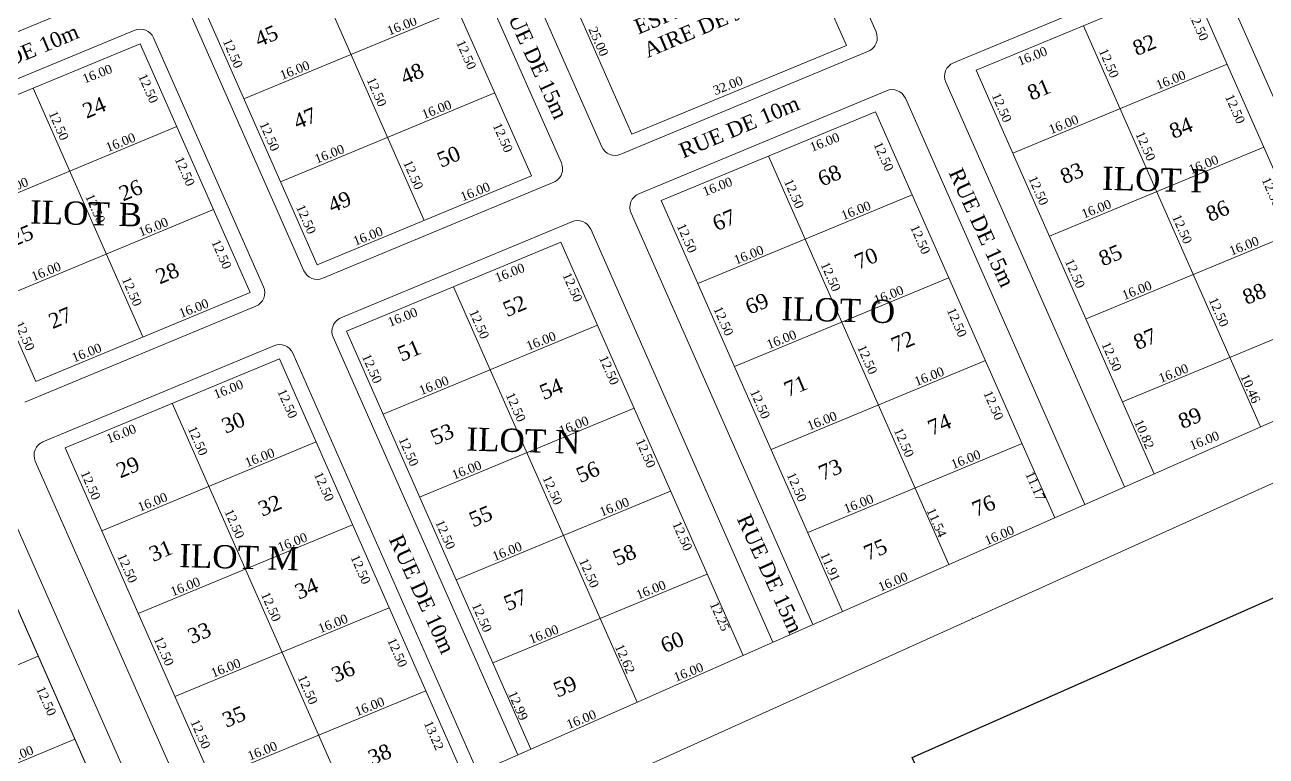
# Model space of a CAD drawing. Header units: metres. Extents: x 245225 to 248406, y 1633796 to 1637634.
# Drawn here: x 246341.5 to 246512.7, y 1637217.9 to 1637318.7 of the extents above; entities that cross this region are included whole.
import ezdxf

# ---------------------------------------------------------------- set-up
doc = ezdxf.new("R2010")
doc.units = ezdxf.units.M
doc.header["$MEASUREMENT"] = 0
doc.layers.add('LIMITES TITRES FONCIERS', color=7, linetype='Continuous', lineweight=0)
doc.layers.add('LIMITES_PARCELLES', color=7, linetype='Continuous', lineweight=0, true_color=0xffffff)
doc.styles.get("Standard").update_dxf_attribs({"font": 'txt.shx'})

msp = doc.modelspace()

# ---------------------------------------------------------------- linework, layer by layer
at = {"layer": 'LIMITES TITRES FONCIERS', "color": 5, "linetype": 'Continuous', "lineweight": 0, "flags": 128}
msp.add_lwpolyline([(246740.25241, 1637357.75844), (246341.82451, 1637178.002763)], dxfattribs=at)
at = {"layer": 'limites_parcelles', "color": 7}
for p, q in [((246384.383117, 1637370.099049), (246415.49312, 1637299.654984)), ((246381.059679, 1637366.485468), (246411.366649, 1637297.859754)), ((246366.274131, 1637360.359772), (246396.581101, 1637291.734058)), ((246348.862309, 1637355.230213), (246379.973625, 1637284.783176)), ((246351.488583, 1637354.234076), (246381.795553, 1637285.608362)), ((246448.331529, 1637341.638097), (246458.897189, 1637317.713701)), ((246444.696872, 1637338.729224), (246454.799196, 1637315.853986)), ((246503.282582, 1637327.468906), (246469.575021, 1637313.444523)), ((246410.480741, 1637325.856423), (246421.06882, 1637301.881262)), ((246415.125777, 1637326.477832), (246425.2281, 1637303.602594)), ((246505.88039, 1637326.430325), (246530.211472, 1637271.336138)), ((246472.701576, 1637312.446731), (246502.272672, 1637324.698123)), ((246502.272672, 1637324.698123), (246526.552308, 1637269.720427)), ((246322.245419, 1637310.184082), (246354.126757, 1637323.392614)), ((246371.69323, 1637308.4836), (246401.264325, 1637320.734992)), ((246324.754255, 1637304.731828), (246356.635593, 1637317.94036)), ((246487.487124, 1637318.572427), (246511.915654, 1637263.257582)), ((246327.830005, 1637303.841267), (246357.4011, 1637316.092659)), ((246357.4011, 1637316.092659), (246372.554585, 1637281.779802)), ((246359.230632, 1637316.90063), (246374.397779, 1637282.556836)), ((246425.2281, 1637303.602594), (246454.799196, 1637315.853986)), ((246457.835935, 1637315.059179), (246423.666628, 1637300.842682)), ((246472.701576, 1637312.446731), (246497.279, 1637256.794738)), ((246477.752738, 1637301.009112), (246507.323834, 1637313.260504)), ((246468.513767, 1637310.790002), (246493.162297, 1637254.976999)), ((246342.615553, 1637309.966963), (246357.769037, 1637275.654106)), ((246376.744391, 1637297.045981), (246406.315487, 1637309.297373)), ((246460.340258, 1637309.602304), (246426.170952, 1637295.385807)), ((246462.938066, 1637308.563723), (246487.673696, 1637252.553496)), ((246429.269029, 1637294.452499), (246458.840125, 1637306.703891)), ((246458.840125, 1637306.703891), (246483.557137, 1637250.735821)), ((246327.830005, 1637303.841267), (246342.983489, 1637269.52841)), ((246332.881166, 1637292.403648), (246362.452262, 1637304.65504)), ((246482.803899, 1637289.571493), (246512.374995, 1637301.822885)), ((246444.054577, 1637300.578195), (246468.920483, 1637244.272977)), ((246381.795553, 1637285.608362), (246411.366649, 1637297.859754)), ((246414.431866, 1637297.000462), (246382.571433, 1637283.744595)), ((246434.320191, 1637283.01488), (246463.891287, 1637295.266272)), ((246337.932328, 1637280.966029), (246367.503424, 1637293.217421)), ((246429.269029, 1637294.452499), (246454.283829, 1637237.810133)), ((246416.936189, 1637291.543588), (246385.075755, 1637278.287722)), ((246425.109697, 1637292.731286), (246450.167125, 1637235.992394)), ((246419.533997, 1637290.505007), (246444.678524, 1637233.568891)), ((246487.855061, 1637278.133874), (246517.426157, 1637290.385266)), ((246385.836482, 1637276.458267), (246415.407578, 1637288.709659)), ((246415.407578, 1637288.709659), (246440.561965, 1637231.751216)), ((246439.371352, 1637271.577261), (246468.942448, 1637283.828653)), ((246342.983489, 1637269.52841), (246372.554585, 1637281.779802)), ((246400.62203, 1637282.583963), (246425.925311, 1637225.288372)), ((246373.336524, 1637279.902315), (246341.476091, 1637266.646448)), ((246492.906223, 1637266.696255), (246522.477318, 1637278.947647)), ((246385.836482, 1637276.458267), (246411.288657, 1637218.825527)), ((246390.887644, 1637265.020648), (246420.458739, 1637277.27204)), ((246375.840847, 1637274.445442), (246343.980413, 1637261.189576)), ((246384.014501, 1637275.633201), (246409.459075, 1637218.017672)), ((246347.024419, 1637260.378315), (246376.595515, 1637272.629707)), ((246376.595515, 1637272.629707), (246402.140748, 1637214.78625)), ((246378.438655, 1637273.406861), (246403.97033, 1637215.594105)), ((246444.422514, 1637260.139642), (246473.99361, 1637272.391034)), ((246361.809967, 1637266.504011), (246387.504094, 1637208.323405)), ((246395.938805, 1637253.583029), (246425.509901, 1637265.834421)), ((246352.07558, 1637248.940696), (246381.646676, 1637261.192088)), ((246449.473675, 1637248.702023), (246479.044771, 1637260.953415)), ((246347.024419, 1637260.378315), (246372.86744, 1637201.860561)), ((246342.919159, 1637258.535055), (246368.750881, 1637200.042886)), ((246363.26228, 1637197.619383), (246337.343459, 1637256.308776)), ((246333.225828, 1637254.493527), (246359.145721, 1637195.801708)), ((246400.989967, 1637242.14541), (246430.561063, 1637254.396802)), ((246357.126742, 1637237.503077), (246386.697838, 1637249.754469)), ((246500.466887, 1637249.576234), (246500.466971, 1637249.576044)), ((246496.364752, 1637247.725505), (246496.364836, 1637247.725315)), ((246490.895576, 1637245.258019), (246490.89566, 1637245.257828)), ((246486.793586, 1637243.407355), (246486.79367, 1637243.407164)), ((246406.041128, 1637230.707791), (246435.612224, 1637242.959183)), ((246362.177904, 1637226.065458), (246391.748999, 1637238.31685)), ((246472.16282, 1637236.931178), (246472.208816, 1637236.827026)), ((246313.757056, 1637219.366897), (246343.328152, 1637231.618289)), ((246367.229065, 1637214.627839), (246396.800161, 1637226.879231)), ((246318.808217, 1637207.929278), (246348.379313, 1637220.18067))]:
    msp.add_line(p, q, dxfattribs=at)
at = {"layer": 'limites_parcelles', "color": 7, "flags": 128}
for points in [[(246737.709373, 1637362.957257), (246402.140748, 1637214.78625)], [(246359.144101, 1637195.800993), (246333.225828, 1637254.493527), (246303.654733, 1637242.242135)]]:
    msp.add_lwpolyline(points, dxfattribs=at)
at = {"layer": 'limites_parcelles', "color": 7, "linetype": 'Continuous', "lineweight": 30, "flags": 128}
msp.add_lwpolyline([(246463.895474, 1637217.687445), (246676.496532, 1637311.561873), (246754.429143, 1637135.064868), (246612.650598, 1636937.350452), (246585.993692, 1636941.166878), (246463.895474, 1637217.687445)], close=True, dxfattribs=at)
at = {"layer": 'limites_parcelles', "color": 7}
for centre, start, end in [((246357.4011, 1637316.092659), 23.827549, 112.504371), ((246457.067658, 1637316.90573), 292.590264, 23.827549), ((246470.343298, 1637311.597972), 112.590262, 203.827549), ((246461.108535, 1637307.755753), 23.827549, 112.590262), ((246422.898351, 1637302.689233), 203.827549, 292.590264), ((246413.663589, 1637298.847013), 292.590264, 23.827549), ((246426.939228, 1637293.539256), 112.590262, 203.827549), ((246417.704466, 1637289.697037), 23.827549, 112.590262), ((246381.803156, 1637285.591146), 203.827549, 292.590264), ((246372.568248, 1637281.748866), 292.590264, 23.827549), ((246385.844032, 1637276.441171), 112.590262, 203.827549), ((246376.609124, 1637272.598891), 23.827549, 112.590262), ((246344.74869, 1637259.343025), 112.590262, 203.827549)]:
    msp.add_arc(centre, 2, start, end, dxfattribs=at)

# ---------------------------------------------------------------- texts
at = {"layer": 'limites_parcelles', "color": 7, "lineweight": 0, "attachment_point": 9}
for s, insert, char_height, rotation in [('\\fTimes New Roman|b0|i0|c00|p23;\\A1;ESPACE VERT\\PAIRE DE JEUX', (246446.53291, 1637322.143128), 2.08, 22.84074961), ('\\fTimes New Roman|b0|i0|c00|p23;\\A1;12.50', (246503.63616, 1637316.341155), 1.248, 293.7394337), ('\\fTimes New Roman|b0|i0|c00|p23;\\A1;16.00', (246395.698311, 1637318.735398), 1.248, 21.42002093), ('\\fTimes New Roman|b0|i0|c00|p23;\\A1;45', (246376.648804, 1637316.793195), 2.08, 22.84074961), ('\\fTimes New Roman|b0|i0|c00|p23;\\A1;25.00', (246420.869262, 1637314.198936), 1.248, 293.7394337), ('\\fTimes New Roman|b0|i0|c00|p23;\\A1;82', (246497.760598, 1637315.554913), 2.08, 22.84074961), ('\\fTimes New Roman|b0|i0|c00|p23;\\A1;12.50', (246370.435597, 1637312.561727), 1.248, 293.7394337), ('\\fTimes New Roman|b0|i0|c00|p23;\\A1;12.50', (246402.627814, 1637312.378024), 1.248, 293.7394337), ('\\fTimes New Roman|b0|i0|c00|p23;\\A1;16.00', (246482.654707, 1637314.554774), 1.248, 21.42002093), ('\\fTimes New Roman|b0|i0|c00|p23;\\A1;12.50', (246491.280653, 1637311.212935), 1.248, 293.7394337), ('\\fTimes New Roman|b0|i0|c00|p23;\\A1;16.00', (246380.912763, 1637312.609702), 1.248, 21.42002093), ('\\fTimes New Roman|b0|i0|c00|p23;\\A1;16.00', (246353.678729, 1637312.115025), 1.248, 21.42002093), ('\\fTimes New Roman|b0|i0|c00|p23;\\A1;12.50', (246358.764589, 1637307.735691), 1.248, 293.7394337), ('\\fTimes New Roman|b0|i0|c00|p23;\\A1;48', (246396.752251, 1637311.591782), 2.08, 22.84074961), ('\\fTimes New Roman|b0|i0|c00|p23;\\A1;16.00', (246501.757819, 1637311.26091), 1.248, 21.42002093), ('\\fTimes New Roman|b0|i0|c00|p23;\\A1;12.50', (246390.272307, 1637307.249804), 1.248, 293.7394337), ('\\fTimes New Roman|b0|i0|c00|p23;\\A1;32.00', (246440.668035, 1637310.507177), 1.248, 21.42002093), ('\\fTimes New Roman|b0|i0|c00|p23;\\A1;81', (246483.228386, 1637309.400204), 2.08, 22.84074961), ('\\fTimes New Roman|b0|i0|c00|p23;\\A1;24', (246352.889026, 1637306.949449), 2.08, 22.84074961), ('\\fTimes New Roman|b0|i0|c00|p23;\\A1;12.50', (246476.495105, 1637305.087239), 1.248, 293.7394337), ('\\fTimes New Roman|b0|i0|c00|p23;\\A1;12.50', (246508.687322, 1637304.903536), 1.248, 293.7394337), ('\\fTimes New Roman|b0|i0|c00|p23;\\A1;12.50', (246346.409082, 1637302.60747), 1.248, 293.7394337), ('\\fTimes New Roman|b0|i0|c00|p23;\\A1;47', (246381.966703, 1637305.466086), 2.08, 22.84074961), ('\\fTimes New Roman|b0|i0|c00|p23;\\A1;16.00', (246400.482735, 1637307.187269), 1.248, 21.42002093), ('\\fTimes New Roman|b0|i0|c00|p23;\\A1;12.50', (246375.486759, 1637301.124108), 1.248, 293.7394337), ('\\fTimes New Roman|b0|i0|c00|p23;\\A1;12.50', (246407.678975, 1637300.940405), 1.248, 293.7394337), ('\\fTimes New Roman|b0|i0|c00|p23;\\A1;16.00', (246486.972272, 1637305.135214), 1.248, 21.42002093), ('\\fTimes New Roman|b0|i0|c00|p23;\\A1;84', (246502.811759, 1637304.117294), 2.08, 22.84074961), ('\\fTimes New Roman|b0|i0|c00|p23;\\A1;16.00', (246356.886248, 1637302.655446), 1.248, 21.42002093), ('\\fTimes New Roman|b0|i0|c00|p23;\\A1;16.00', (246454.007708, 1637302.686238), 1.248, 21.42002093), ('\\fTimes New Roman|b0|i0|c00|p23;\\A1;12.50', (246496.331815, 1637299.775316), 1.248, 293.7394337), ('\\fTimes New Roman|b0|i0|c00|p23;\\A1;16.00', (246385.697187, 1637301.061573), 1.248, 21.42002093), ('\\fTimes New Roman|b0|i0|c00|p23;\\A1;50', (246401.803413, 1637300.154163), 2.08, 22.84074961), ('\\fTimes New Roman|b0|i0|c00|p23;\\A1;12.50', (246460.203613, 1637298.346923), 1.248, 293.7394337), ('\\fTimes New Roman|b0|i0|c00|p23;\\A1;12.50', (246363.81575, 1637296.298072), 1.248, 293.7394337), ('\\fTimes New Roman|b0|i0|c00|p23;\\A1;12.50', (246395.323468, 1637295.812185), 1.248, 293.7394337), ('\\fTimes New Roman|b0|i0|c00|p23;\\A1;16.00', (246506.275506, 1637299.60227), 1.248, 21.42002093), ('\\fTimes New Roman|b0|i0|c00|p23;\\A1;68', (246454.328051, 1637297.560681), 2.08, 22.84074961), ('\\fTimes New Roman|b0|i0|c00|p23;\\A1;83', (246487.759474, 1637297.881088), 2.08, 22.84074961), ('\\fTimes New Roman|b0|i0|c00|p23;\\A1;ILOT P', (246504.915384, 1637295.491447), 3.2, 358.41757646), ('\\fTimes New Roman|b0|i0|c00|p23;\\A1;16.00', (246342.1007, 1637296.52975), 1.248, 21.42002093), ('\\fTimes New Roman|b0|i0|c00|p23;\\A1;26', (246357.940188, 1637295.51183), 2.08, 22.84074961), ('\\fTimes New Roman|b0|i0|c00|p23;\\A1;16.00', (246405.800635, 1637295.86016), 1.248, 21.42002093), ('\\fTimes New Roman|b0|i0|c00|p23;\\A1;16.00', (246439.22216, 1637296.560542), 1.248, 21.42002093), ('\\fTimes New Roman|b0|i0|c00|p23;\\A1;12.50', (246447.848106, 1637293.218703), 1.248, 293.7394337), ('\\fTimes New Roman|b0|i0|c00|p23;\\A1;12.50', (246481.546267, 1637293.64962), 1.248, 293.7394337), ('\\fTimes New Roman|b0|i0|c00|p23;\\A1;12.50', (246513.738483, 1637293.465917), 1.248, 293.7394337), ('\\fTimes New Roman|b0|i0|c00|p23;\\A1;12.50', (246351.460243, 1637291.169851), 1.248, 293.7394337), ('\\fTimes New Roman|b0|i0|c00|p23;\\A1;49', (246386.751127, 1637293.917957), 2.08, 22.84074961), ('\\fTimes New Roman|b0|i0|c00|p23;\\A1;ILOT B', (246357.587105, 1637290.832022), 3.2, 358.41757646), ('\\fTimes New Roman|b0|i0|c00|p23;\\A1;12.50', (246380.53792, 1637289.686489), 1.248, 293.7394337), ('\\fTimes New Roman|b0|i0|c00|p23;\\A1;67', (246439.795839, 1637291.405972), 2.08, 22.84074961), ('\\fTimes New Roman|b0|i0|c00|p23;\\A1;16.00', (246458.325272, 1637293.266678), 1.248, 21.42002093), ('\\fTimes New Roman|b0|i0|c00|p23;\\A1;16.00', (246491.489958, 1637293.476574), 1.248, 21.42002093), ('\\fTimes New Roman|b0|i0|c00|p23;\\A1;86', (246507.862921, 1637292.679675), 2.08, 22.84074961), ('\\fTimes New Roman|b0|i0|c00|p23;\\A1;16.00', (246361.403934, 1637290.996806), 1.248, 21.42002093), ('\\fTimes New Roman|b0|i0|c00|p23;\\A1;12.50', (246501.382976, 1637288.337697), 1.248, 293.7394337), ('\\fTimes New Roman|b0|i0|c00|p23;\\A1;25', (246342.887902, 1637289.275624), 2.08, 22.84074961), ('\\fTimes New Roman|b0|i0|c00|p23;\\A1;16.00', (246391.015087, 1637289.734464), 1.248, 21.42002093), ('\\fTimes New Roman|b0|i0|c00|p23;\\A1;12.50', (246433.062558, 1637287.093007), 1.248, 293.7394337), ('\\fTimes New Roman|b0|i0|c00|p23;\\A1;12.50', (246465.254775, 1637286.909304), 1.248, 293.7394337), ('\\fTimes New Roman|b0|i0|c00|p23;\\A1;12.50', (246368.866912, 1637284.860453), 1.248, 293.7394337), ('\\fTimes New Roman|b0|i0|c00|p23;\\A1;16.00', (246443.539725, 1637287.140982), 1.248, 21.42002093), ('\\fTimes New Roman|b0|i0|c00|p23;\\A1;70', (246459.379212, 1637286.123062), 2.08, 22.84074961), ('\\fTimes New Roman|b0|i0|c00|p23;\\A1;85', (246493.077373, 1637286.553979), 2.08, 22.84074961), ('\\fTimes New Roman|b0|i0|c00|p23;\\A1;16.00', (246511.860143, 1637288.385672), 1.248, 21.42002093), ('\\fTimes New Roman|b0|i0|c00|p23;\\A1;12.50', (246486.597429, 1637282.212001), 1.248, 293.7394337), ('\\fTimes New Roman|b0|i0|c00|p23;\\A1;16.00', (246346.618386, 1637284.87111), 1.248, 21.42002093), ('\\fTimes New Roman|b0|i0|c00|p23;\\A1;28', (246362.991349, 1637284.074211), 2.08, 22.84074961), ('\\fTimes New Roman|b0|i0|c00|p23;\\A1;16.00', (246410.575161, 1637284.692006), 1.248, 21.42002093), ('\\fTimes New Roman|b0|i0|c00|p23;\\A1;12.50', (246417.284584, 1637280.321881), 1.248, 293.7394337), ('\\fTimes New Roman|b0|i0|c00|p23;\\A1;12.50', (246452.899268, 1637281.781084), 1.248, 293.7394337), ('\\fTimes New Roman|b0|i0|c00|p23;\\A1;12.50', (246356.511405, 1637279.732233), 1.248, 293.7394337), ('\\fTimes New Roman|b0|i0|c00|p23;\\A1;16.00', (246497.074595, 1637282.259976), 1.248, 21.42002093), ('\\fTimes New Roman|b0|i0|c00|p23;\\A1;88', (246512.914082, 1637281.242056), 2.08, 22.84074961), ('\\fTimes New Roman|b0|i0|c00|p23;\\A1;52', (246410.895504, 1637279.566449), 2.08, 22.84074961), ('\\fTimes New Roman|b0|i0|c00|p23;\\A1;69', (246444.326927, 1637279.886856), 2.08, 22.84074961), ('\\fTimes New Roman|b0|i0|c00|p23;\\A1;ILOT O', (246461.482837, 1637277.497215), 3.2, 358.41757646), ('\\fTimes New Roman|b0|i0|c00|p23;\\A1;16.00', (246462.842959, 1637281.608038), 1.248, 21.42002093), ('\\fTimes New Roman|b0|i0|c00|p23;\\A1;12.50', (246506.434138, 1637276.900078), 1.248, 293.7394337), ('\\fTimes New Roman|b0|i0|c00|p23;\\A1;27', (246348.205801, 1637277.948515), 2.08, 22.84074961), ('\\fTimes New Roman|b0|i0|c00|p23;\\A1;16.00', (246366.988571, 1637279.780208), 1.248, 21.42002093), ('\\fTimes New Roman|b0|i0|c00|p23;\\A1;16.00', (246395.789613, 1637278.56631), 1.248, 21.42002093), ('\\fTimes New Roman|b0|i0|c00|p23;\\A1;12.50', (246404.415559, 1637275.22447), 1.248, 293.7394337), ('\\fTimes New Roman|b0|i0|c00|p23;\\A1;12.50', (246438.11372, 1637275.655388), 1.248, 293.7394337), ('\\fTimes New Roman|b0|i0|c00|p23;\\A1;12.50', (246470.305936, 1637275.471685), 1.248, 293.7394337), ('\\fTimes New Roman|b0|i0|c00|p23;\\A1;12.50', (246341.725857, 1637273.606536), 1.248, 293.7394337), ('\\fTimes New Roman|b0|i0|c00|p23;\\A1;16.00', (246414.892725, 1637275.272446), 1.248, 21.42002093), ('\\fTimes New Roman|b0|i0|c00|p23;\\A1;16.00', (246448.057411, 1637275.482342), 1.248, 21.42002093), ('\\fTimes New Roman|b0|i0|c00|p23;\\A1;72', (246464.430374, 1637274.685443), 2.08, 22.84074961), ('\\fTimes New Roman|b0|i0|c00|p23;\\A1;87', (246497.861797, 1637275.00585), 2.08, 22.84074961), ('\\fTimes New Roman|b0|i0|c00|p23;\\A1;16.00', (246352.203023, 1637273.654512), 1.248, 21.42002093), ('\\fTimes New Roman|b0|i0|c00|p23;\\A1;51', (246396.363292, 1637273.41174), 2.08, 22.84074961), ('\\fTimes New Roman|b0|i0|c00|p23;\\A1;12.50', (246457.950429, 1637270.343465), 1.248, 293.7394337), ('\\fTimes New Roman|b0|i0|c00|p23;\\A1;12.50', (246491.64859, 1637270.774382), 1.248, 293.7394337), ('\\fTimes New Roman|b0|i0|c00|p23;\\A1;12.50', (246389.630011, 1637269.098774), 1.248, 293.7394337), ('\\fTimes New Roman|b0|i0|c00|p23;\\A1;12.50', (246422.335746, 1637268.884262), 1.248, 293.7394337), ('\\fTimes New Roman|b0|i0|c00|p23;\\A1;16.00', (246468.427596, 1637270.39144), 1.248, 21.42002093), ('\\fTimes New Roman|b0|i0|c00|p23;\\A1;16.00', (246502.125756, 1637270.822357), 1.248, 21.42002093), ('\\fTimes New Roman|b0|i0|c00|p23;\\A1;16.00', (246371.763098, 1637268.612054), 1.248, 21.42002093), ('\\fTimes New Roman|b0|i0|c00|p23;\\A1;16.00', (246400.107177, 1637269.14675), 1.248, 21.42002093), ('\\fTimes New Roman|b0|i0|c00|p23;\\A1;54', (246415.946665, 1637268.12883), 2.08, 22.84074961), ('\\fTimes New Roman|b0|i0|c00|p23;\\A1;71', (246449.644826, 1637268.559747), 2.08, 22.84074961), ('\\fTimes New Roman|b0|i0|c00|p23;\\A1;10.46', (246510.800914, 1637266.357272), 1.248, 293.7394337), ('\\fTimes New Roman|b0|i0|c00|p23;\\A1;12.50', (246377.959003, 1637264.272739), 1.248, 293.7394337), ('\\fTimes New Roman|b0|i0|c00|p23;\\A1;12.50', (246409.466721, 1637263.786851), 1.248, 293.7394337), ('\\fTimes New Roman|b0|i0|c00|p23;\\A1;12.50', (246443.164882, 1637264.217769), 1.248, 293.7394337), ('\\fTimes New Roman|b0|i0|c00|p23;\\A1;12.50', (246475.357098, 1637264.034066), 1.248, 293.7394337), ('\\fTimes New Roman|b0|i0|c00|p23;\\A1;89', (246504.05201, 1637264.119873), 2.08, 22.84074961), ('\\fTimes New Roman|b0|i0|c00|p23;\\A1;30', (246372.08344, 1637263.486497), 2.08, 22.84074961), ('\\fTimes New Roman|b0|i0|c00|p23;\\A1;16.00', (246419.410412, 1637263.613806), 1.248, 21.42002093), ('\\fTimes New Roman|b0|i0|c00|p23;\\A1;16.00', (246453.642048, 1637264.265744), 1.248, 21.42002093), ('\\fTimes New Roman|b0|i0|c00|p23;\\A1;74', (246469.481535, 1637263.247824), 2.08, 22.84074961), ('\\fTimes New Roman|b0|i0|c00|p23;\\A1;10.82', (246496.14253, 1637260.06222), 1.248, 293.7394337), ('\\fTimes New Roman|b0|i0|c00|p23;\\A1;16.00', (246356.97755, 1637262.486357), 1.248, 21.42002093), ('\\fTimes New Roman|b0|i0|c00|p23;\\A1;12.50', (246365.603496, 1637259.144518), 1.248, 293.7394337), ('\\fTimes New Roman|b0|i0|c00|p23;\\A1;53', (246400.89438, 1637261.892624), 2.08, 22.84074961), ('\\fTimes New Roman|b0|i0|c00|p23;\\A1;ILOT N', (246418.05029, 1637259.502983), 3.2, 358.41757646), ('\\fTimes New Roman|b0|i0|c00|p23;\\A1;12.50', (246463.001591, 1637258.905846), 1.248, 293.7394337), ('\\fTimes New Roman|b0|i0|c00|p23;\\A1;16.00', (246506.38572, 1637261.546378), 1.248, 21.42002093), ('\\fTimes New Roman|b0|i0|c00|p23;\\A1;12.50', (246394.681173, 1637257.661155), 1.248, 293.7394337), ('\\fTimes New Roman|b0|i0|c00|p23;\\A1;12.50', (246427.386907, 1637257.446643), 1.248, 293.7394337), ('\\fTimes New Roman|b0|i0|c00|p23;\\A1;29', (246357.551228, 1637257.331788), 2.08, 22.84074961), ('\\fTimes New Roman|b0|i0|c00|p23;\\A1;16.00', (246376.080662, 1637259.192494), 1.248, 21.42002093), ('\\fTimes New Roman|b0|i0|c00|p23;\\A1;73', (246454.42925, 1637257.011618), 2.08, 22.84074961), ('\\fTimes New Roman|b0|i0|c00|p23;\\A1;16.00', (246473.478757, 1637258.953821), 1.248, 21.42002093), ('\\fTimes New Roman|b0|i0|c00|p23;\\A1;12.50', (246350.817948, 1637253.018822), 1.248, 293.7394337), ('\\fTimes New Roman|b0|i0|c00|p23;\\A1;16.00', (246404.624864, 1637257.48811), 1.248, 21.42002093), ('\\fTimes New Roman|b0|i0|c00|p23;\\A1;56', (246420.997827, 1637256.691211), 2.08, 22.84074961), ('\\fTimes New Roman|b0|i0|c00|p23;\\A1;12.50', (246383.010164, 1637252.83512), 1.248, 293.7394337), ('\\fTimes New Roman|b0|i0|c00|p23;\\A1;12.50', (246414.517882, 1637252.349232), 1.248, 293.7394337), ('\\fTimes New Roman|b0|i0|c00|p23;\\A1;12.50', (246448.216043, 1637252.78015), 1.248, 293.7394337), ('\\fTimes New Roman|b0|i0|c00|p23;\\A1;11.17', (246481.128982, 1637252.89727), 1.248, 293.7394337), ('\\fTimes New Roman|b0|i0|c00|p23;\\A1;16.00', (246361.295114, 1637253.066797), 1.248, 21.42002093), ('\\fTimes New Roman|b0|i0|c00|p23;\\A1;32', (246377.134602, 1637252.048878), 2.08, 22.84074961), ('\\fTimes New Roman|b0|i0|c00|p23;\\A1;16.00', (246458.693209, 1637252.828125), 1.248, 21.42002093), ('\\fTimes New Roman|b0|i0|c00|p23;\\A1;76', (246475.597545, 1637252.01431), 2.08, 22.84074961), ('\\fTimes New Roman|b0|i0|c00|p23;\\A1;55', (246406.212279, 1637250.565515), 2.08, 22.84074961), ('\\fTimes New Roman|b0|i0|c00|p23;\\A1;16.00', (246424.995049, 1637252.397208), 1.248, 21.42002093), ('\\fTimes New Roman|b0|i0|c00|p23;\\A1;11.54', (246467.511731, 1637247.877035), 1.248, 293.7394337), ('\\fTimes New Roman|b0|i0|c00|p23;\\A1;12.50', (246370.654658, 1637247.706899), 1.248, 293.7394337), ('\\fTimes New Roman|b0|i0|c00|p23;\\A1;12.50', (246399.732334, 1637246.223536), 1.248, 293.7394337), ('\\fTimes New Roman|b0|i0|c00|p23;\\A1;16.00', (246380.598348, 1637247.533854), 1.248, 21.42002093), ('\\fTimes New Roman|b0|i0|c00|p23;\\A1;12.50', (246432.438069, 1637246.009024), 1.248, 293.7394337), ('\\fTimes New Roman|b0|i0|c00|p23;\\A1;16.00', (246478.088834, 1637248.528411), 1.248, 22.50548929), ('\\fTimes New Roman|b0|i0|c00|p23;\\A1;31', (246362.082316, 1637245.812671), 2.08, 22.84074961), ('\\fTimes New Roman|b0|i0|c00|p23;\\A1;ILOT M', (246379.238226, 1637243.423031), 3.2, 358.41757646), ('\\fTimes New Roman|b0|i0|c00|p23;\\A1;16.00', (246410.209501, 1637246.271512), 1.248, 21.42002093), ('\\fTimes New Roman|b0|i0|c00|p23;\\A1;58', (246426.048988, 1637245.253592), 2.08, 22.84074961), ('\\fTimes New Roman|b0|i0|c00|p23;\\A1;75', (246460.661823, 1637245.969174), 2.08, 22.84074961), ('\\fTimes New Roman|b0|i0|c00|p23;\\A1;12.50', (246355.86911, 1637241.581203), 1.248, 293.7394337), ('\\fTimes New Roman|b0|i0|c00|p23;\\A1;12.50', (246388.061326, 1637241.397501), 1.248, 293.7394337), ('\\fTimes New Roman|b0|i0|c00|p23;\\A1;11.91', (246452.839151, 1637241.775954), 1.248, 293.7394337), ('\\fTimes New Roman|b0|i0|c00|p23;\\A1;12.50', (246419.569044, 1637240.911614), 1.248, 293.7394337), ('\\fTimes New Roman|b0|i0|c00|p23;\\A1;16.00', (246365.8128, 1637241.408158), 1.248, 21.42002093), ('\\fTimes New Roman|b0|i0|c00|p23;\\A1;34', (246382.185763, 1637240.611259), 2.08, 22.84074961), ('\\fTimes New Roman|b0|i0|c00|p23;\\A1;16.00', (246430.04621, 1637240.959589), 1.248, 21.42002093), ('\\fTimes New Roman|b0|i0|c00|p23;\\A1;16.00', (246463.421988, 1637242.123708), 1.248, 22.50548929), ('\\fTimes New Roman|b0|i0|c00|p23;\\A1;12.50', (246375.705819, 1637236.26928), 1.248, 293.7394337), ('\\fTimes New Roman|b0|i0|c00|p23;\\A1;57', (246410.996703, 1637239.017386), 2.08, 22.84074961), ('\\fTimes New Roman|b0|i0|c00|p23;\\A1;12.50', (246404.783496, 1637234.785917), 1.248, 293.7394337), ('\\fTimes New Roman|b0|i0|c00|p23;\\A1;12.25', (246437.608391, 1637234.940624), 1.248, 293.7394337), ('\\fTimes New Roman|b0|i0|c00|p23;\\A1;16.00', (246386.182985, 1637236.317256), 1.248, 21.42002093), ('\\fTimes New Roman|b0|i0|c00|p23;\\A1;33', (246367.400215, 1637234.485563), 2.08, 22.84074961), ('\\fTimes New Roman|b0|i0|c00|p23;\\A1;16.00', (246415.260662, 1637234.833893), 1.248, 21.42002093), ('\\fTimes New Roman|b0|i0|c00|p23;\\A1;60', (246432.639787, 1637233.223425), 2.08, 22.84074961), ('\\fTimes New Roman|b0|i0|c00|p23;\\A1;12.50', (246360.920271, 1637230.143584), 1.248, 293.7394337), ('\\fTimes New Roman|b0|i0|c00|p23;\\A1;12.50', (246393.112488, 1637229.959882), 1.248, 293.7394337), ('\\fTimes New Roman|b0|i0|c00|p23;\\A1;12.62', (246424.521594, 1637229.085339), 1.248, 293.7394337), ('\\fTimes New Roman|b0|i0|c00|p23;\\A1;16.00', (246371.397437, 1637230.19156), 1.248, 21.42002093), ('\\fTimes New Roman|b0|i0|c00|p23;\\A1;36', (246387.236925, 1637229.17364), 2.08, 22.84074961), ('\\fTimes New Roman|b0|i0|c00|p23;\\A1;16.00', (246435.227017, 1637229.608738), 1.248, 21.42002093), ('\\fTimes New Roman|b0|i0|c00|p23;\\A1;12.50', (246380.756981, 1637224.831661), 1.248, 293.7394337), ('\\fTimes New Roman|b0|i0|c00|p23;\\A1;59', (246417.85424, 1637227.097729), 2.08, 22.84074961), ('\\fTimes New Roman|b0|i0|c00|p23;\\A1;12.50', (246344.69164, 1637223.26132), 1.248, 293.7394337), ('\\fTimes New Roman|b0|i0|c00|p23;\\A1;12.99', (246409.777005, 1637222.623852), 1.248, 293.7394337), ('\\fTimes New Roman|b0|i0|c00|p23;\\A1;35', (246372.184639, 1637222.937433), 2.08, 22.84074961), ('\\fTimes New Roman|b0|i0|c00|p23;\\A1;16.00', (246391.234147, 1637224.879637), 1.248, 21.42002093), ('\\fTimes New Roman|b0|i0|c00|p23;\\A1;12.50', (246365.971433, 1637218.705965), 1.248, 293.7394337), ('\\fTimes New Roman|b0|i0|c00|p23;\\A1;16.00', (246420.441469, 1637223.100719), 1.248, 21.42002093), ('\\fTimes New Roman|b0|i0|c00|p23;\\A1;13.22', (246398.163649, 1637218.522263), 1.248, 293.7394337), ('\\fTimes New Roman|b0|i0|c00|p23;\\A1;16.00', (246376.448599, 1637218.753941), 1.248, 21.42002093), ('\\fTimes New Roman|b0|i0|c00|p23;\\A1;38', (246392.288087, 1637217.736021), 2.08, 22.84074961), ('\\fTimes New Roman|b0|i0|c00|p23;\\A1;16.00', (246342.813299, 1637218.181075), 1.248, 21.42002093)]:
    msp.add_mtext(s, dxfattribs=dict(at, insert=insert, char_height=char_height, rotation=rotation))
at = {"layer": 'limites_parcelles', "color": 7, "lineweight": 0, "char_height": 2.08, "attachment_point": 9}
for s, insert, width, rotation in [('\\fTimes New Roman|b0|i0|c00|p23;\\A1;RUE DE 15m', (246414.54653, 1637305.455873), 18.094826, 294.5533252), ('\\fTimes New Roman|b0|i0|c00|p23;\\A1;RUE DE 10m', (246349.154062, 1637316.934289), 22.825456, 22.84074961), ('\\fTimes New Roman|b0|i0|c00|p23;\\A1;RUE DE 10m', (246448.553005, 1637307.061629), 22.825456, 22.84074961), ('\\fTimes New Roman|b0|i0|c00|p23;\\A1;RUE DE 15m', (246476.163259, 1637282.274677), 18.094826, 294.5533252), ('\\fTimes New Roman|b0|i0|c00|p23;\\A1;RUE DE 15m', (246446.952511, 1637234.539734), 18.094826, 294.5533252), ('\\fTimes New Roman|b0|i0|c00|p23;\\A1;RUE DE 10m', (246398.948462, 1637231.742792), 18.094826, 294.5533252)]:
    msp.add_mtext(s, dxfattribs=dict(at, insert=insert, width=width, rotation=rotation))

doc.saveas('drawing.dxf')
